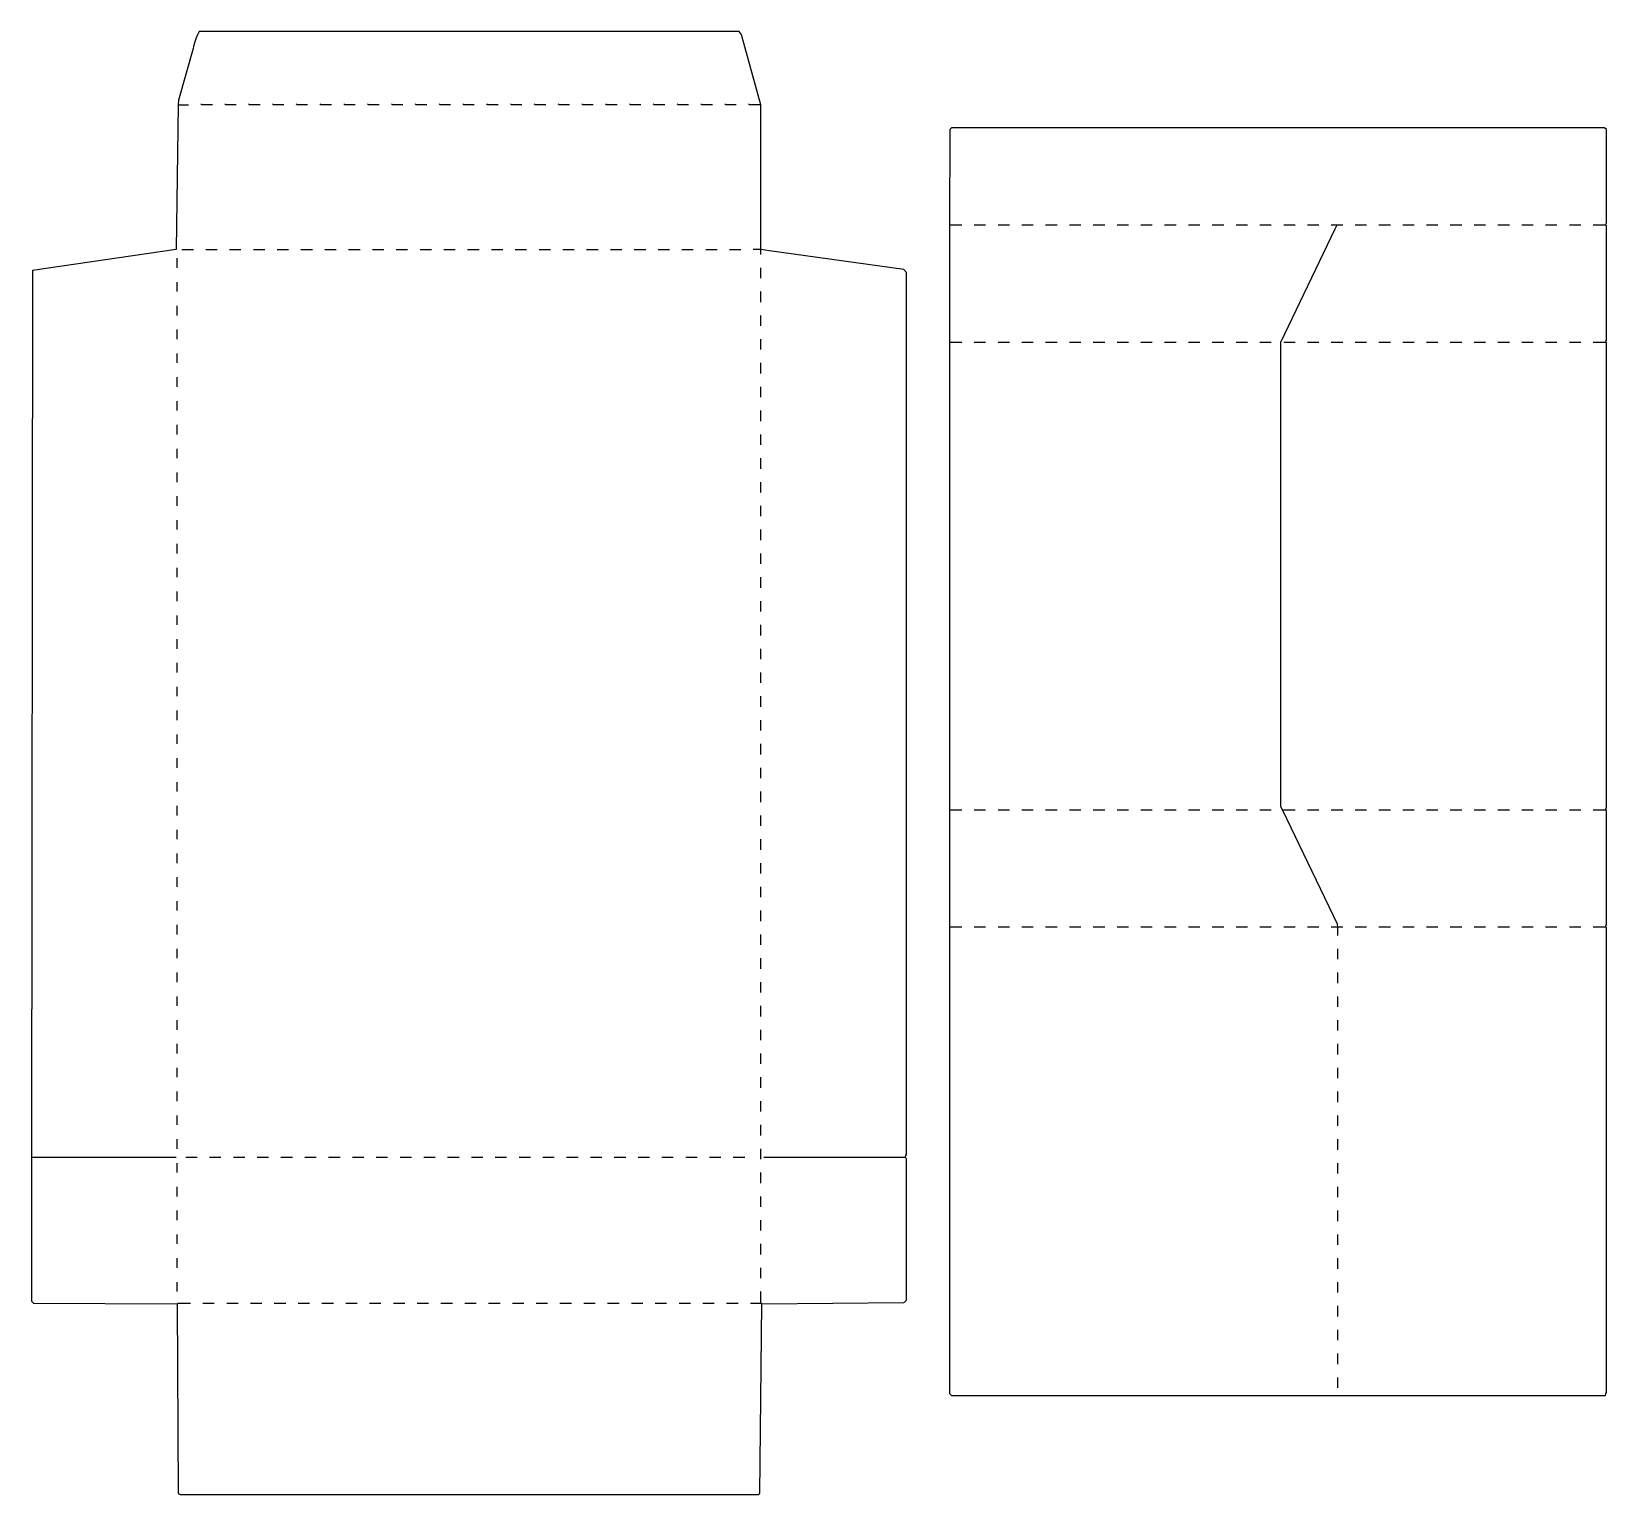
# Model space of a CAD drawing. Extents: x 85 to 1739, y 79 to 1615.
import ezdxf

# ---------------------------------------------------------------- set-up
doc = ezdxf.new("R2010")
doc.units = 0
doc.layers.get('0').update_dxf_attribs({"linetype": 'CONTINUOUS'})

msp = doc.modelspace()

# ---------------------------------------------------------------- linework, layer by layer
at = {"color": 250, "linetype": 'CONTINUOUS'}
for points in [[(851, 1381), (851, 1386), (851, 1538), (831.3, 1609.1, 0.16209), (828, 1615), (261, 1615, 0.067219), (254.7, 1597.1), (239.4, 1542.9), (239, 1538), (237, 1386), (86, 1364), (85, 433), (85, 282), (87, 280), (237.1, 279.2), (238, 279), (239, 280), (252, 280)], [(852, 279), (1001, 280.5, 0.113535), (1004, 283), (1004, 431), (1003, 433), (1003.3, 434.9), (1004, 436), (1004, 1362), (1001, 1365), (859.9, 1384.6), (851, 1386), (843, 1386)]]:
    msp.add_lwpolyline(points, format="xyb", dxfattribs=at)
at = {"color": 252, "linetype": 'CONTINUOUS'}
for points in [[(275, 1538), (264, 1538), (263, 1539)], [(300, 1538), (289, 1538), (288, 1539)], [(325, 1538), (314, 1538), (313, 1539)], [(350, 1538), (339, 1538), (338, 1539)], [(375, 1538), (364, 1538), (363, 1539)], [(400, 1538), (389, 1538), (388, 1539)], [(425, 1538), (414, 1538), (413, 1539)], [(450, 1538), (439, 1538), (438, 1539)], [(475, 1538), (464, 1538), (463, 1539)], [(500, 1538), (489, 1538), (488, 1539)], [(525, 1538), (514, 1538), (513, 1539)], [(550, 1538), (539, 1538), (538, 1539)], [(575, 1538), (564, 1538), (563, 1539)], [(600, 1538), (589, 1538), (588, 1539)], [(625, 1538), (614, 1538), (613, 1539)], [(650, 1538), (639, 1538), (638, 1539)], [(675, 1538), (664, 1538), (663, 1539)], [(700, 1538), (689, 1538), (688, 1539)], [(725, 1538), (714, 1538), (713, 1539)], [(750, 1538), (739, 1538), (738, 1539)], [(775, 1538), (764, 1538), (763, 1539)], [(800, 1538), (789, 1538), (788, 1539)], [(825, 1538), (814, 1538), (813, 1539)]]:
    msp.add_lwpolyline(points, dxfattribs=at)
at = {"color": 251, "linetype": 'CONTINUOUS'}
for points in [[(851, 1538), (839, 1538), (838, 1539)], [(239, 1538), (250, 1538)], [(1049, 1412), (1062, 1412)], [(1075, 1412), (1087, 1412)], [(1100, 1412), (1112, 1412)], [(1125, 1412), (1137, 1412)], [(1150, 1412), (1162, 1412)], [(1175, 1412), (1187, 1412)], [(1200, 1412), (1212, 1412)], [(1225, 1412), (1237, 1412)], [(1250, 1412), (1262, 1412)], [(1275, 1412), (1287, 1412)], [(1300, 1412), (1312, 1412)], [(1325, 1412), (1337, 1412)], [(1350, 1412), (1362, 1412)], [(1375, 1412), (1387, 1412)], [(1400, 1412), (1412, 1412)], [(1425, 1412), (1437, 1412)], [(1450, 1412), (1462, 1412)], [(1475, 1412), (1487, 1412)], [(1500, 1412), (1512, 1412)], [(1525, 1412), (1537, 1412)], [(1550, 1412), (1562, 1412)], [(1575, 1412), (1587, 1412)], [(1600, 1412), (1612, 1412)], [(1625, 1412), (1637, 1412)], [(1650, 1412), (1662, 1412)], [(1675, 1412), (1687, 1412)], [(1700, 1412), (1712, 1412)], [(1725, 1412), (1738, 1412)], [(1049, 798), (1062, 798)], [(1075, 798), (1087, 798)], [(1100, 798), (1112, 798)], [(1125, 798), (1137, 798)], [(1150, 798), (1162, 798)], [(1175, 798), (1187, 798)], [(1200, 798), (1212, 798)], [(1225, 798), (1237, 798)], [(1250, 798), (1262, 798)], [(1275, 798), (1287, 798)], [(1300, 798), (1312, 798)], [(1325, 798), (1337, 798)], [(1350, 798), (1362, 798)], [(1375, 798), (1387, 798)], [(1399, 797), (1400, 798), (1412, 798)], [(1425, 798), (1437, 798)], [(1450, 798), (1462, 798)], [(1475, 798), (1487, 798)], [(1500, 798), (1512, 798)], [(1525, 798), (1537, 798)], [(1550, 798), (1562, 798)], [(1575, 798), (1587, 798)], [(1600, 798), (1612, 798)], [(1625, 798), (1637, 798)], [(1650, 798), (1662, 798)], [(1675, 798), (1687, 798)], [(1700, 798), (1712, 798)], [(1725, 798), (1738, 798)]]:
    msp.add_lwpolyline(points, dxfattribs=at)
at = {"color": 250, "linetype": 'CONTINUOUS'}
for points in [[(1738, 183), (1738.3, 184.9), (1739, 186), (1739, 674), (1738, 675), (1738.2, 675.9), (1739, 677), (1739, 797), (1738, 798), (1738.2, 798.9), (1739, 800), (1739, 1288), (1738, 1289), (1738.2, 1289.9), (1739, 1291), (1739, 1411), (1738, 1412), (1738.2, 1412.9), (1739, 1414), (1739, 1512), (1737, 1514), (1051, 1514), (1049.5, 1512), (1049, 1412), (1049, 1289), (1049, 798), (1049, 675), (1049, 185), (1051, 183), (1738, 183)], [(1457, 666), (1457, 675), (1456.6, 677.9), (1399, 797), (1397, 801), (1397, 1289), (1454.2, 1407.9), (1456, 1412)], [(238, 1367), (238, 1377)], [(243, 1386), (255, 1386)], [(268, 1386), (280, 1386)], [(293, 1386), (305, 1386)], [(318, 1386), (330, 1386)], [(343, 1386), (355, 1386)], [(368, 1386), (380, 1386)], [(393, 1386), (405, 1386)], [(418, 1386), (430, 1386)], [(443, 1386), (455, 1386)], [(468, 1386), (480, 1386)], [(493, 1386), (505, 1386)], [(518, 1386), (530, 1386)], [(543, 1386), (555, 1386)], [(568, 1386), (580, 1386)], [(593, 1386), (605, 1386)], [(618, 1386), (630, 1386)], [(643, 1386), (655, 1386)], [(668, 1386), (680, 1386)], [(693, 1386), (705, 1386)], [(718, 1386), (730, 1386)], [(743, 1386), (755, 1386)], [(768, 1386), (780, 1386)], [(793, 1386), (805, 1386)], [(818, 1386), (830, 1386)], [(851, 1356), (851, 1367)], [(238, 1342), (238, 1352)], [(851, 1331), (851, 1342)], [(238, 1317), (238, 1327)], [(851, 1306), (851, 1317)], [(238, 1292), (238, 1302)], [(851, 1281), (851, 1292)], [(238, 1267), (238, 1277)], [(1049, 1289), (1062, 1289)], [(1075, 1289), (1087, 1289)], [(1100, 1289), (1112, 1289)], [(1125, 1289), (1137, 1289)], [(1150, 1289), (1162, 1289)], [(1175, 1289), (1187, 1289)], [(1200, 1289), (1212, 1289)], [(1225, 1289), (1237, 1289)], [(1250, 1289), (1262, 1289)], [(1275, 1289), (1287, 1289)], [(1300, 1289), (1312, 1289)], [(1325, 1289), (1337, 1289)], [(1350, 1289), (1362, 1289)], [(1375, 1289), (1387, 1289)], [(1400, 1289), (1412, 1289)], [(1425, 1289), (1437, 1289)], [(1450, 1289), (1462, 1289)], [(1475, 1289), (1487, 1289)], [(1500, 1289), (1512, 1289)], [(1525, 1289), (1537, 1289)], [(1550, 1289), (1562, 1289)], [(1575, 1289), (1587, 1289)], [(1600, 1289), (1612, 1289)], [(1625, 1289), (1637, 1289)], [(1650, 1289), (1662, 1289)], [(1675, 1289), (1687, 1289)], [(1700, 1289), (1712, 1289)], [(1725, 1289), (1738, 1289)], [(851, 1256), (851, 1267)], [(238, 1242), (238, 1252)], [(851, 1231), (851, 1242)], [(238, 1217), (238, 1227)], [(851, 1206), (851, 1217)], [(238, 1192), (238, 1202)], [(851, 1181), (851, 1192)], [(238, 1167), (238, 1177)], [(851, 1156), (851, 1167)], [(238, 1142), (238, 1152)], [(851, 1131), (851, 1142)], [(238, 1117), (238, 1127)], [(851, 1106), (851, 1117)], [(238, 1092), (238, 1102)], [(851, 1081), (851, 1092)], [(238, 1067), (238, 1077)], [(851, 1056), (851, 1067)], [(238, 1042), (238, 1052)], [(238, 1017), (238, 1027)], [(851, 1031), (851, 1042)], [(851, 1006), (851, 1017)], [(238, 992), (238, 1002)], [(238, 967), (238, 977)], [(851, 981), (851, 992)], [(851, 956), (851, 967)], [(238, 942), (238, 952)], [(238, 917), (238, 927)], [(851, 931), (851, 942)], [(851, 906), (851, 917)], [(238, 892), (238, 902)], [(238, 867), (238, 877)], [(851, 881), (851, 892)], [(851, 856), (851, 867)], [(238, 842), (238, 852)], [(238, 817), (238, 827)], [(851, 831), (851, 842)], [(851, 806), (851, 817)], [(238, 792), (238, 802)], [(851, 781), (851, 792)], [(238, 767), (238, 777)], [(851, 756), (851, 767)], [(238, 742), (238, 752)], [(851, 731), (851, 742)], [(238, 717), (238, 727)], [(851, 706), (851, 717)], [(238, 692), (238, 702)], [(851, 681), (851, 692)], [(238, 667), (238, 677)], [(851, 656), (851, 667)], [(1049, 675), (1062, 675)], [(1075, 675), (1087, 675)], [(1100, 675), (1112, 675)], [(1125, 675), (1137, 675)], [(1150, 675), (1162, 675)], [(1175, 675), (1187, 675)], [(1200, 675), (1212, 675)], [(1225, 675), (1237, 675)], [(1250, 675), (1262, 675)], [(1275, 675), (1287, 675)], [(1300, 675), (1312, 675)], [(1325, 675), (1337, 675)], [(1350, 675), (1362, 675)], [(1375, 675), (1387, 675)], [(1400, 675), (1412, 675)], [(1425, 675), (1437, 675)], [(1450, 675), (1457, 675), (1462, 675)], [(1475, 675), (1487, 675)], [(1500, 675), (1512, 675)], [(1525, 675), (1537, 675)], [(1550, 675), (1562, 675)], [(1575, 675), (1587, 675)], [(1600, 675), (1612, 675)], [(1625, 675), (1637, 675)], [(1650, 675), (1662, 675)], [(1675, 675), (1687, 675)], [(1700, 675), (1712, 675)], [(1725, 675), (1738, 675)], [(238, 642), (238, 652)], [(1457, 641), (1457, 652)], [(851, 631), (851, 642)], [(238, 617), (238, 627)], [(851, 606), (851, 617)], [(1457, 616), (1457, 627)], [(238, 592), (238, 602)], [(1457, 591), (1457, 602)], [(851, 581), (851, 592)], [(238, 567), (238, 577)], [(851, 556), (851, 567)], [(1457, 566), (1457, 577)], [(238, 542), (238, 552)], [(1457, 541), (1457, 552)], [(851, 531), (851, 542)], [(238, 517), (238, 527)], [(851, 506), (851, 517)], [(1457, 516), (1457, 527)], [(238, 492), (238, 502)], [(1457, 491), (1457, 502)], [(851, 481), (851, 492)], [(238, 467), (238, 477)], [(851, 456), (851, 467)], [(1457, 466), (1457, 477)], [(238, 442), (238, 452)], [(1457, 441), (1457, 452)], [(85, 433), (237, 433)], [(247, 433), (259, 433)], [(272, 433), (284, 433)], [(297, 433), (309, 433)], [(322, 433), (334, 433)], [(347, 433), (359, 433)], [(372, 433), (384, 433)], [(397, 433), (409, 433)], [(422, 433), (434, 433)], [(447, 433), (459, 433)], [(472, 433), (484, 433)], [(497, 433), (509, 433)], [(522, 433), (534, 433)], [(547, 433), (559, 433)], [(572, 433), (584, 433)], [(597, 433), (609, 433)], [(622, 433), (634, 433)], [(647, 433), (659, 433)], [(672, 433), (684, 433)], [(697, 433), (709, 433)], [(722, 433), (734, 433)], [(747, 433), (759, 433)], [(772, 433), (784, 433)], [(797, 433), (809, 433)], [(822, 433), (834, 433)], [(851, 431), (851, 442)], [(854, 433), (1003, 433)], [(238, 417), (238, 427)], [(851, 406), (851, 417)], [(1457, 416), (1457, 427)], [(238, 392), (238, 402)], [(1457, 391), (1457, 402)], [(851, 381), (851, 392)], [(238, 367), (238, 377)], [(851, 356), (851, 367)], [(1457, 366), (1457, 377)], [(238, 342), (238, 352)], [(1457, 341), (1457, 352)], [(851, 331), (851, 342)], [(238, 317), (238, 327)], [(851, 306), (851, 317)], [(1457, 316), (1457, 327)], [(238, 292), (238, 302)], [(1457, 291), (1457, 302)], [(238, 279), (239, 80), (241, 79), (848, 79), (849.1, 79.7), (850, 80), (852, 279), (851, 280), (851, 292)], [(265, 280), (277, 280)], [(290, 280), (302, 280)], [(315, 280), (327, 280)], [(340, 280), (352, 280)], [(365, 280), (377, 280)], [(390, 280), (402, 280)], [(415, 280), (427, 280)], [(440, 280), (452, 280)], [(465, 280), (477, 280)], [(490, 280), (502, 280)], [(515, 280), (527, 280)], [(540, 280), (552, 280)], [(565, 280), (577, 280)], [(590, 280), (602, 280)], [(615, 280), (627, 280)], [(640, 280), (652, 280)], [(665, 280), (677, 280)], [(690, 280), (702, 280)], [(715, 280), (727, 280)], [(740, 280), (752, 280)], [(765, 280), (777, 280)], [(790, 280), (802, 280)], [(815, 280), (827, 280)], [(840, 280), (851, 280)], [(1457, 266), (1457, 277)], [(1457, 241), (1457, 252)], [(1457, 216), (1457, 227)], [(1457, 191), (1457, 202)]]:
    msp.add_lwpolyline(points, dxfattribs=at)

doc.saveas('drawing.dxf')
